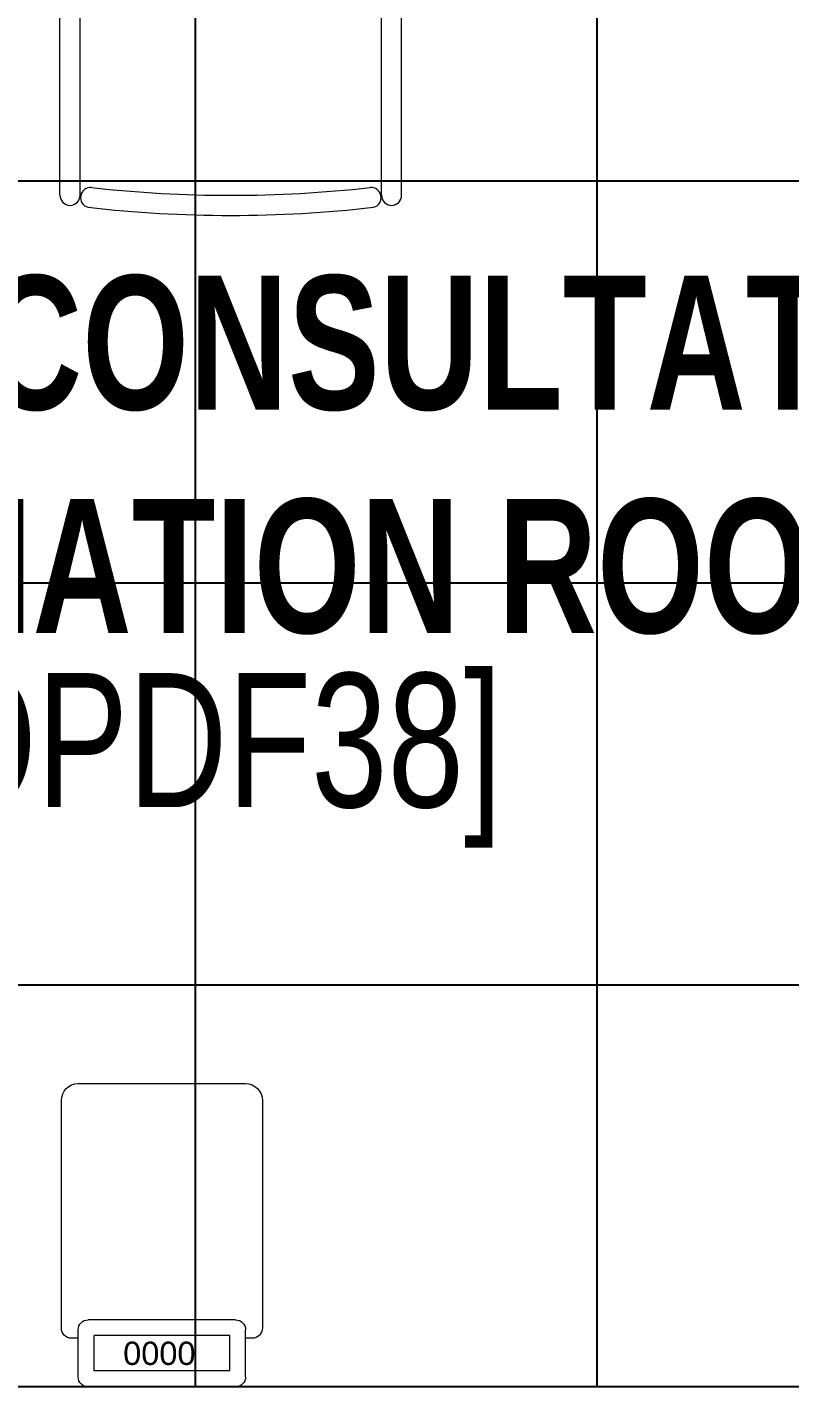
# Model space of a CAD drawing. Extents: x -12260 to 304645, y -29287 to 19916.
# Drawn here: x 46325 to 47463, y -6100 to -4071 of the extents above; entities that cross this region are included whole.
import ezdxf
from ezdxf import colors
from ezdxf.entities.mleader import LeaderData, LeaderLine
from ezdxf.math import Vec2, Vec3

# ---------------------------------------------------------------- set-up
doc = ezdxf.new("R2010")
doc.units = 0
doc.header["$LTSCALE"] = 0.25
doc.linetypes.add('DASHDOT', pattern=[25.4, 12.7, -6.35, 0, -6.35])
for name, color, linetype, lineweight in [('01-First Floor$0$72_EGR_BASE_TEXT', 252, 'Continuous', 5), ('01-First Floor$0$LOADING', 253, 'Continuous', 5), ('01-First Floor$0$Walls', 251, 'Continuous', 5), ('E-LITE-CLNG-CNDT', 6, 'DASHDOT', 35), ('T-DATA-TEXT', 2, 'Continuous', 25)]:
    doc.layers.add(name, color=color, linetype=linetype, lineweight=lineweight)
doc.layers.add('01-First Floor$0$FALSE CEILING', color=251, linetype='Continuous')
doc.layers.add('01-First Floor$0$TME-NON MEDICAL FURNITURE', color=242, linetype='Continuous')
doc.styles.add('01-First Floor$0$Standard', font='arial.ttf')
doc.styles.add('01-First Floor$0$X3G_ENTITY_9EC9', font='swisscl.ttf', dxfattribs={"height": 0.2})
doc.styles.add('01-First Floor$0$X3G_ENTITY_9F38', font='swisscl.ttf', dxfattribs={"height": 0.2})
doc.styles.add('DC_Elc_Romans', font='elc_romans.shx', dxfattribs={"width": 0.7})

# ---------------------------------------------------------------- blocks, each defined once
blk = doc.blocks.new('01-First Floor$0$HF13461A-P')
at = {"layer": '01-First Floor$0$LOADING'}
for p, q in [((0.2579, 0.4503), (0.0379, 0.4503)), ((0.0229, 0.4353), (0.0229, 0.3653)), ((0.2493, 0.4266), (0.0466, 0.4266)), ((0.0466, 0.4266), (0.0466, 0.3739)), ((0.2493, 0.4266), (0.2493, 0.3739)), ((0.2729, 0.4353), (0.2729, 0.3653)), ((0.0229, 0.3778), (0.0129, 0.3778)), ((0.2493, 0.3739), (0.0466, 0.3739)), ((0.2829, 0.3778), (0.2729, 0.3778)), ((-0.0021, 0.3628), (-0.0021, 0.0228)), ((0.2579, 0.3503), (0.0379, 0.3503)), ((0.2979, 0.0228), (0.2979, 0.3628)), ((0.0229, -0.0022), (0.2729, -0.0022))]:
    blk.add_line(p, q, dxfattribs=at)
for centre, radius, start, end in [((0.0379, 0.4353), 0.015, 90, 180), ((0.2579, 0.4353), 0.015, 0, 90), ((0.0129, 0.3628), 0.015, 90, 180), ((0.0379, 0.3653), 0.015, 180, 270), ((0.2579, 0.3653), 0.015, 270, 0), ((0.2829, 0.3628), 0.015, 0, 90), ((0.0229, 0.0228), 0.025, 180, 270), ((0.2729, 0.0228), 0.025, 270, 0)]:
    blk.add_arc(centre, radius, start, end, dxfattribs=at)
at = {"layer": '01-First Floor$0$LOADING', "style": '01-First Floor$0$Standard'}
blk.add_text('0000', height=0.03477, dxfattribs=at).set_placement((0.0901, 0.3829))
blk = doc.blocks.new('01-First Floor$0$GF21016-P')
at = {"layer": '01-First Floor$0$LOADING', "extrusion": (-1.24384e-09, -1.20261e-09, -1)}
for p, q in [((0.0128, 0.0179), (0.0128, 0.4136)), ((0.4628, 0.0179), (0.4628, 0.4136)), ((-0.0022, 0.3585), (0.0128, 0.3585)), ((0.4778, 0.3585), (0.4628, 0.3585)), ((-0.0172, 0.0179), (-0.0172, 0.3435)), ((0.4928, 0.0179), (0.4928, 0.3435)), ((0.4778, 0.0029), (0.4778, 0.0029))]:
    blk.add_line(p, q, dxfattribs=at)
for centre, radius, start, end in [((-0.2378, -0.5362), 1.0036, 78.7568, 101.2432), ((-0.0478, 0.4136), 0.035, 0, 80.6557), ((-0.4278, 0.4136), 0.035, 99.3443, 180), ((0.0022, 0.3435), 0.015, 0, 90), ((-0.4778, 0.3435), 0.015, 90, 180), ((-0.0284, 0.0145), 0.015, 284.3864, 95.5209), ((-0.2378, 1.8928), 1.8749, 263.6341, 276.3659), ((-0.4471, 0.0145), 0.015, 84.4791, 255.6136), ((0.0022, 0.0179), 0.015, 270, 0), ((0.0022, 0.0179), 0.015, 180, 270), ((-0.2378, 1.8734), 1.8855, 263.5119, 276.4881), ((-0.4778, 0.0179), 0.015, 270, 0), ((-0.4778, 0.0179), 0.015, 180, 270)]:
    blk.add_arc(centre, radius, start, end, dxfattribs=at)
blk = doc.blocks.new('01-First Floor')
at = {"layer": '01-First Floor$0$FALSE CEILING', "linetype": 'Continuous'}
for p, q in [((46576, -6100), (46576, -2810)), ((47176, -6100), (47176, -2810)), ((44776, -4300), (48976, -4300)), ((44776, -4900), (48976, -4900)), ((44776, -5500), (48976, -5500))]:
    blk.add_line(p, q, dxfattribs=at)
at = {"layer": '01-First Floor$0$FALSE CEILING'}
blk.add_lwpolyline([(44776, -2810), (48976, -2810), (48976, -6100), (44776, -6100)], close=True, dxfattribs=at)
at = {"layer": '01-First Floor$0$Walls'}
blk.add_line((48976, -6100), (44776, -6100), dxfattribs=at)
at = {"layer": '01-First Floor$0$LOADING', "lineweight": 0, "xscale": -1000, "yscale": 1000, "zscale": 1000, "rotation": 180}
blk.add_blockref('01-First Floor$0$HF13461A-P', (46378.1, -5649.7, -0.1), dxfattribs=at)
at = {"layer": '01-First Floor$0$TME-NON MEDICAL FURNITURE', "color": 1, "extrusion": (-4.75185e-05, -1.86519e-05, 1), "xscale": -1000.000000000006, "yscale": 1000.000000000006, "zscale": -1000.000000000006, "rotation": 2.504676146486418e-05}
blk.add_blockref('01-First Floor$0$GF21016-P', (46866.7, -4339.5, -2.3), dxfattribs=at)
at = {"layer": '01-First Floor$0$72_EGR_BASE_TEXT', "insert": (46600.7, -4441.4, 0.1), "char_height": 200, "width": 3508.102, "attachment_point": 2, "style": '01-First Floor$0$X3G_ENTITY_9EC9'}
blk.add_mtext('{\\fSwis721 LtCn BT|b1|i0|c0|p34;GENERAL CONSULTATION / EXAMINATION ROOM}', dxfattribs=at)
at = {"layer": '01-First Floor$0$72_EGR_BASE_TEXT', "insert": (46578.2, -5034.8, 0.1), "char_height": 200, "attachment_point": 2, "style": '01-First Floor$0$X3G_ENTITY_9F38'}
blk.add_mtext('[OPDF38]', dxfattribs=at)
blk = doc.blocks.new('DC_Arrow-ArrowEllipse')
at = {"color": 0}
blk.add_ellipse((0, 0), major_axis=(0.4, 0), ratio=0.4, dxfattribs=at)
at = {"color": 0, "ltscale": 0.5}
blk.add_solid([(-1.4, 0.167), (-0.4, 0), (-1.4, -0.167)], dxfattribs=at)

msp = doc.modelspace()

# ---------------------------------------------------------------- block references
at = {"layer": 'E-LITE-CLNG-CNDT'}
msp.add_blockref('01-First Floor', (0, 0), dxfattribs=at)

# ---------------------------------------------------------------- leaders
at = {"layer": 'T-DATA-TEXT'}
ml = msp.add_multileader_mtext('Standard', dxfattribs=at)
ml.set_content('LINE 9 TO SOUND RACK\\PIN DATA ROOM  ', color=256, style='DC_Elc_Romans')
ml.set_leader_properties(color=45)
ml.set_arrow_properties(name='DC_Arrow-ArrowEllipse')
ml.build(insert=Vec2(0, 0))
ml.multileader.update_dxf_attribs({"dogleg_length": 2, "arrow_head_size": 200, "scale": 100})
ctx = ml.context
ctx.base_point, ctx.scale, ctx.char_height, ctx.arrow_head_size, ctx.landing_gap_size, ctx.plane_origin = Vec3(16665.2, -4318.2), 100, 200, 200, 200, Vec3(27116.8, 2558.3)
notes = []
notes.append((ctx, [(0, (1, 1, 0), (16465.2, -4318.2), (1, 0), 200, [(0, [(15276, -3169)], 0, [])])]))
ctx.mtext.insert, ctx.mtext.width, ctx.mtext.flow_direction = Vec3(16865.2, -4218.2), 2820.295, 5
ml = msp.add_multileader_mtext('Standard', dxfattribs=at)
ml.set_content('LINE 6 TO SOUND RACK\\PIN DATA ROOM  ', color=256, style='DC_Elc_Romans')
ml.set_leader_properties(color=45)
ml.set_arrow_properties(name='DC_Arrow-ArrowEllipse')
ml.build(insert=Vec2(0, 0))
ml.multileader.update_dxf_attribs({"dogleg_length": 2, "arrow_head_size": 200, "scale": 100})
ctx = ml.context
ctx.base_point, ctx.scale, ctx.char_height, ctx.arrow_head_size, ctx.landing_gap_size, ctx.plane_origin = Vec3(506.2, -4605.2), 100, 200, 200, 200, Vec3(14018.9, -846.1)
notes.append((ctx, [(1, (1, 1, 0), (3686.2, -4605.2), (-1, 0), 200, [(0, [(4115.9, -5627.2)], 0, [])])]))
ctx.mtext.insert, ctx.mtext.width, ctx.mtext.flow_direction = Vec3(706.2, -4505.2), 2820.295, 5
for ctx, leaders in notes:
    for number, flags, end, landing, length, lines in leaders:
        leader = LeaderData()
        leader.index, (leader.has_last_leader_line, leader.has_dogleg_vector, leader.attachment_direction) = number, flags
        leader.last_leader_point, leader.dogleg_vector, leader.dogleg_length = Vec3(end), Vec3(landing), length
        for number, points, colour, breaks in lines:
            line = LeaderLine()
            line.index, line.vertices, line.color, line.breaks = number, Vec3.list(points), colors.encode_raw_color(colour), breaks
            leader.lines.append(line)
        ctx.leaders.append(leader)

doc.saveas('drawing.dxf')
